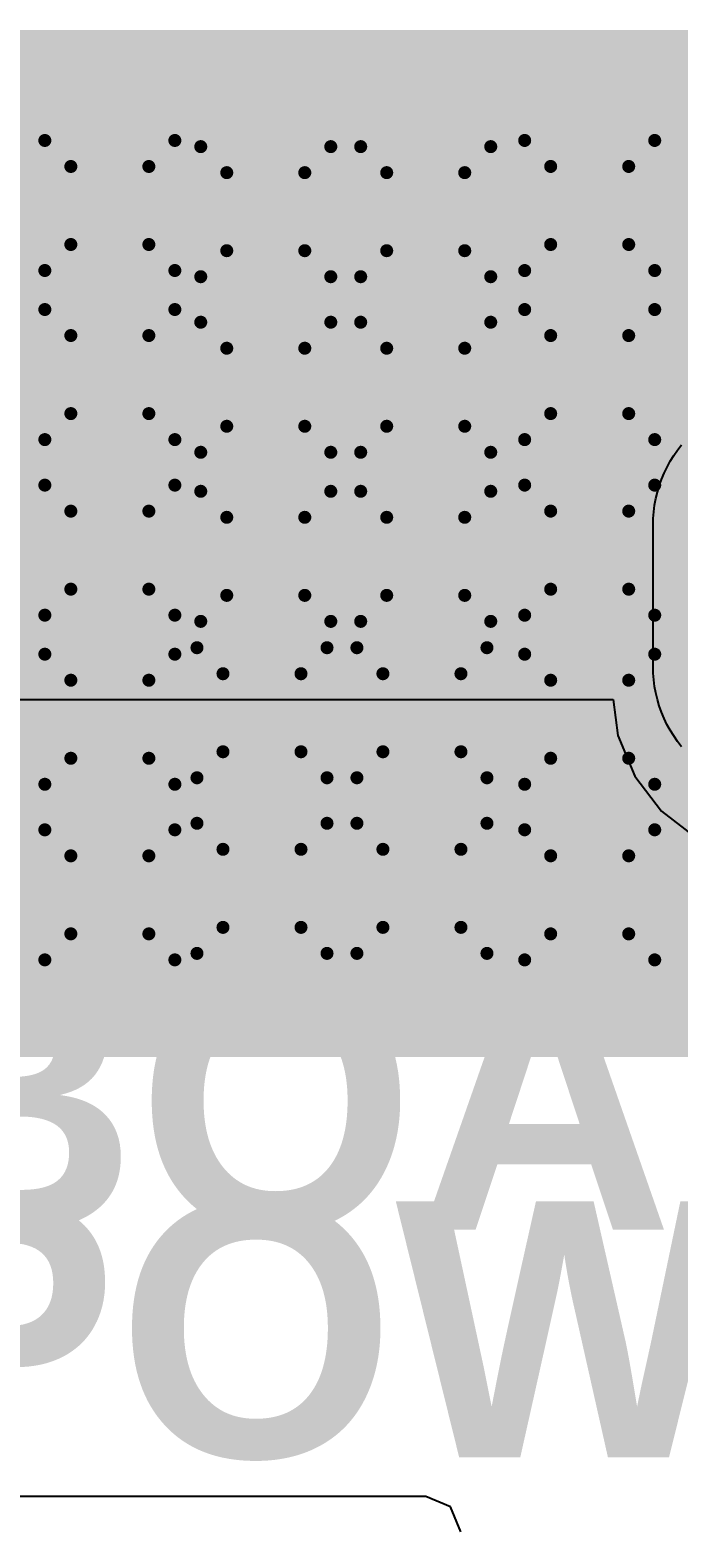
# Model space of a CAD drawing. Header units: inches. Extents: x -0.3 to 9.9, y -0.4 to 5.
# Drawn here: x 1.0621 to 1.1618, y 2.543 to 2.7729 of the extents above; entities that cross this region are included whole.
import ezdxf

# ---------------------------------------------------------------- set-up
doc = ezdxf.new("R2010")
doc.units = ezdxf.units.IN
doc.header["$MEASUREMENT"] = 0
for name, color, linetype in [('Board Outline', 216, 'Continuous'), ('Bottom Layer', 5, 'Continuous'), ('Bottom Solder', 6, 'Continuous'), ('Drill Drawing', 1, 'Continuous'), ('Top Layer', 1, 'Continuous'), ('Top Overlay', 2, 'Continuous'), ('Top Solder', 216, 'Continuous'), ('Via Holes', 16, 'Continuous')]:
    doc.layers.add(name, color=color, linetype=linetype)
doc.styles.add('Arial_Bold', font='', dxfattribs={"height": 0.2})
doc.styles.get('Arial_Bold').set_extended_font_data('Arial', bold=True)

# ---------------------------------------------------------------- blocks, each defined once
blk = doc.blocks.new('10118194_0001LF__127')
at = {"layer": 'Bottom Solder'}
h = blk.add_hatch(color=6, dxfattribs=at)
edge = h.paths.add_edge_path()
edge.add_arc((0.1378, -0.12106), 0.01975, 180, 360)
edge.add_line((0.15754, -0.12106), (0.15754, -0.09154))
edge.add_arc((0.1378, -0.09154), 0.01975, 0, 180)
edge.add_line((0.11805, -0.09154), (0.11805, -0.12106))
at = {"layer": 'Top Solder'}
h = blk.add_hatch(color=216, dxfattribs=at)
edge = h.paths.add_edge_path()
edge.add_arc((0.1378, -0.12106), 0.01975, 180, 360)
edge.add_line((0.15754, -0.12106), (0.15754, -0.09154))
edge.add_arc((0.1378, -0.09154), 0.01975, 0, 180)
edge.add_line((0.11805, -0.09154), (0.11805, -0.12106))
at = {"layer": 'Top Layer'}
for p, q in [((0.1531, -0.08307), (0.15373, -0.08388)), ((0.15373, -0.08388), (0.15431, -0.08473)), ((0.15431, -0.08473), (0.15485, -0.08561)), ((0.15485, -0.08561), (0.15534, -0.08651)), ((0.15534, -0.08651), (0.15578, -0.08744)), ((0.15578, -0.08744), (0.15618, -0.08839)), ((0.15618, -0.08839), (0.15652, -0.08936)), ((0.15652, -0.08936), (0.15681, -0.09034)), ((0.15681, -0.09034), (0.15705, -0.09134)), ((0.15705, -0.09134), (0.15724, -0.09235)), ((0.15724, -0.09235), (0.15737, -0.09337)), ((0.15737, -0.09337), (0.15745, -0.0944)), ((0.15745, -0.0944), (0.15748, -0.09547)), ((0.15748, -0.09547), (0.15748, -0.11713)), ((0.15748, -0.11713), (0.15745, -0.11816)), ((0.15737, -0.11918), (0.15724, -0.12021)), ((0.15745, -0.11816), (0.15737, -0.11918)), ((0.15705, -0.12122), (0.15681, -0.12222)), ((0.15724, -0.12021), (0.15705, -0.12122)), ((0.15652, -0.12321), (0.15617, -0.12418)), ((0.15681, -0.12222), (0.15652, -0.12321)), ((0.15533, -0.12606), (0.15484, -0.12697)), ((0.15578, -0.12513), (0.15533, -0.12606)), ((0.15617, -0.12418), (0.15578, -0.12513)), ((0.15372, -0.1287), (0.15309, -0.12951)), ((0.1543, -0.12785), (0.15372, -0.1287)), ((0.15484, -0.12697), (0.1543, -0.12785))]:
    blk.add_line(p, q, dxfattribs=at)

msp = doc.modelspace()

# ---------------------------------------------------------------- hatches: boundary and pattern name
at = {"layer": 'Bottom Layer'}
msp.add_hatch(color=5, dxfattribs=at).paths.add_polyline_path([(1, 2.62), (1.27382, 2.62), (1.27382, 2.76295), (1, 2.76295)])
h = msp.add_hatch(color=5, dxfattribs=at)
edge = h.paths.add_edge_path()
edge.add_arc((1.07442, 2.74595), 0.01181, 0, 360)
h = msp.add_hatch(color=5, dxfattribs=at)
edge = h.paths.add_edge_path()
edge.add_arc((1.0984, 2.745), 0.01181, 0, 360)
h = msp.add_hatch(color=5, dxfattribs=at)
edge = h.paths.add_edge_path()
edge.add_arc((1.123, 2.745), 0.01181, 0, 360)
h = msp.add_hatch(color=5, dxfattribs=at)
edge = h.paths.add_edge_path()
edge.add_arc((1.14822, 2.74595), 0.01181, 0, 360)
h = msp.add_hatch(color=5, dxfattribs=at)
edge = h.paths.add_edge_path()
edge.add_arc((1.07442, 2.71995), 0.01181, 0, 360)
h = msp.add_hatch(color=5, dxfattribs=at)
edge = h.paths.add_edge_path()
edge.add_arc((1.14822, 2.71995), 0.01181, 0, 360)
h = msp.add_hatch(color=5, dxfattribs=at)
edge = h.paths.add_edge_path()
edge.add_arc((1.0984, 2.718), 0.01181, 0, 360)
h = msp.add_hatch(color=5, dxfattribs=at)
edge = h.paths.add_edge_path()
edge.add_arc((1.123, 2.718), 0.01181, 0, 360)
h = msp.add_hatch(color=5, dxfattribs=at)
edge = h.paths.add_edge_path()
edge.add_arc((1.07442, 2.69295), 0.01181, 0, 360)
h = msp.add_hatch(color=5, dxfattribs=at)
edge = h.paths.add_edge_path()
edge.add_arc((1.0984, 2.692), 0.01181, 0, 360)
h = msp.add_hatch(color=5, dxfattribs=at)
edge = h.paths.add_edge_path()
edge.add_arc((1.123, 2.692), 0.01181, 0, 360)
h = msp.add_hatch(color=5, dxfattribs=at)
edge = h.paths.add_edge_path()
edge.add_arc((1.14822, 2.69295), 0.01181, 0, 360)
h = msp.add_hatch(color=5, dxfattribs=at)
edge = h.paths.add_edge_path()
edge.add_arc((1.07442, 2.66695), 0.01181, 0, 360)
h = msp.add_hatch(color=5, dxfattribs=at)
edge = h.paths.add_edge_path()
edge.add_arc((1.09782, 2.66795), 0.01181, 0, 360)
h = msp.add_hatch(color=5, dxfattribs=at)
edge = h.paths.add_edge_path()
edge.add_arc((1.12242, 2.66795), 0.01181, 0, 360)
h = msp.add_hatch(color=5, dxfattribs=at)
edge = h.paths.add_edge_path()
edge.add_arc((1.14822, 2.66695), 0.01181, 0, 360)
h = msp.add_hatch(color=5, dxfattribs=at)
edge = h.paths.add_edge_path()
edge.add_arc((1.07442, 2.63995), 0.01181, 0, 360)
h = msp.add_hatch(color=5, dxfattribs=at)
edge = h.paths.add_edge_path()
edge.add_arc((1.09782, 2.64095), 0.01181, 0, 360)
h = msp.add_hatch(color=5, dxfattribs=at)
edge = h.paths.add_edge_path()
edge.add_arc((1.12242, 2.64095), 0.01181, 0, 360)
h = msp.add_hatch(color=5, dxfattribs=at)
edge = h.paths.add_edge_path()
edge.add_arc((1.14822, 2.63995), 0.01181, 0, 360)
at = {"layer": 'Bottom Solder'}
h = msp.add_hatch(color=6, dxfattribs=at)
edge = h.paths.add_edge_path()
edge.add_arc((1.07442, 2.74595), 0.00591, 0, 360)
h = msp.add_hatch(color=6, dxfattribs=at)
edge = h.paths.add_edge_path()
edge.add_arc((1.0984, 2.745), 0.00591, 0, 360)
h = msp.add_hatch(color=6, dxfattribs=at)
edge = h.paths.add_edge_path()
edge.add_arc((1.123, 2.745), 0.00591, 0, 360)
h = msp.add_hatch(color=6, dxfattribs=at)
edge = h.paths.add_edge_path()
edge.add_arc((1.14822, 2.74595), 0.00591, 0, 360)
h = msp.add_hatch(color=6, dxfattribs=at)
edge = h.paths.add_edge_path()
edge.add_arc((1.07442, 2.71995), 0.00591, 0, 360)
h = msp.add_hatch(color=6, dxfattribs=at)
edge = h.paths.add_edge_path()
edge.add_arc((1.14822, 2.71995), 0.00591, 0, 360)
h = msp.add_hatch(color=6, dxfattribs=at)
edge = h.paths.add_edge_path()
edge.add_arc((1.0984, 2.718), 0.00591, 0, 360)
h = msp.add_hatch(color=6, dxfattribs=at)
edge = h.paths.add_edge_path()
edge.add_arc((1.123, 2.718), 0.00591, 0, 360)
h = msp.add_hatch(color=6, dxfattribs=at)
edge = h.paths.add_edge_path()
edge.add_arc((1.07442, 2.69295), 0.00591, 0, 360)
h = msp.add_hatch(color=6, dxfattribs=at)
edge = h.paths.add_edge_path()
edge.add_arc((1.0984, 2.692), 0.00591, 0, 360)
h = msp.add_hatch(color=6, dxfattribs=at)
edge = h.paths.add_edge_path()
edge.add_arc((1.123, 2.692), 0.00591, 0, 360)
h = msp.add_hatch(color=6, dxfattribs=at)
edge = h.paths.add_edge_path()
edge.add_arc((1.14822, 2.69295), 0.00591, 0, 360)
h = msp.add_hatch(color=6, dxfattribs=at)
edge = h.paths.add_edge_path()
edge.add_arc((1.07442, 2.66695), 0.00591, 0, 360)
h = msp.add_hatch(color=6, dxfattribs=at)
edge = h.paths.add_edge_path()
edge.add_arc((1.09782, 2.66795), 0.00591, 0, 360)
h = msp.add_hatch(color=6, dxfattribs=at)
edge = h.paths.add_edge_path()
edge.add_arc((1.12242, 2.66795), 0.00591, 0, 360)
h = msp.add_hatch(color=6, dxfattribs=at)
edge = h.paths.add_edge_path()
edge.add_arc((1.14822, 2.66695), 0.00591, 0, 360)
h = msp.add_hatch(color=6, dxfattribs=at)
edge = h.paths.add_edge_path()
edge.add_arc((1.09782, 2.64095), 0.00591, 0, 360)
h = msp.add_hatch(color=6, dxfattribs=at)
edge = h.paths.add_edge_path()
edge.add_arc((1.12242, 2.64095), 0.00591, 0, 360)
h = msp.add_hatch(color=6, dxfattribs=at)
edge = h.paths.add_edge_path()
edge.add_arc((1.07442, 2.63995), 0.00591, 0, 360)
h = msp.add_hatch(color=6, dxfattribs=at)
edge = h.paths.add_edge_path()
edge.add_arc((1.14822, 2.63995), 0.00591, 0, 360)
at = {"layer": 'Top Layer'}
for points in [[(0.15397, 2.69695), (1.85, 2.69695), (1.85, 2.75995), (0.15397, 2.75995)], [(1, 2.652), (1.849, 2.652), (1.849, 2.70995), (1, 2.70995)], [(1, 2.615), (1.192, 2.615), (1.192, 2.674), (1, 2.674)]]:
    msp.add_hatch(color=1, dxfattribs=at).paths.add_polyline_path(points)
h = msp.add_hatch(color=1, dxfattribs=at)
edge = h.paths.add_edge_path()
edge.add_arc((1.07442, 2.74595), 0.01181, 0, 360)
h = msp.add_hatch(color=1, dxfattribs=at)
edge = h.paths.add_edge_path()
edge.add_arc((1.0984, 2.745), 0.01181, 0, 360)
h = msp.add_hatch(color=1, dxfattribs=at)
edge = h.paths.add_edge_path()
edge.add_arc((1.123, 2.745), 0.01181, 0, 360)
h = msp.add_hatch(color=1, dxfattribs=at)
edge = h.paths.add_edge_path()
edge.add_arc((1.14822, 2.74595), 0.01181, 0, 360)
h = msp.add_hatch(color=1, dxfattribs=at)
edge = h.paths.add_edge_path()
edge.add_arc((1.07442, 2.71995), 0.01181, 0, 360)
h = msp.add_hatch(color=1, dxfattribs=at)
edge = h.paths.add_edge_path()
edge.add_arc((1.14822, 2.71995), 0.01181, 0, 360)
h = msp.add_hatch(color=1, dxfattribs=at)
edge = h.paths.add_edge_path()
edge.add_arc((1.0984, 2.718), 0.01181, 0, 360)
h = msp.add_hatch(color=1, dxfattribs=at)
edge = h.paths.add_edge_path()
edge.add_arc((1.123, 2.718), 0.01181, 0, 360)
h = msp.add_hatch(color=1, dxfattribs=at)
edge = h.paths.add_edge_path()
edge.add_arc((1.07442, 2.69295), 0.01181, 0, 360)
h = msp.add_hatch(color=1, dxfattribs=at)
edge = h.paths.add_edge_path()
edge.add_arc((1.0984, 2.692), 0.01181, 0, 360)
h = msp.add_hatch(color=1, dxfattribs=at)
edge = h.paths.add_edge_path()
edge.add_arc((1.123, 2.692), 0.01181, 0, 360)
h = msp.add_hatch(color=1, dxfattribs=at)
edge = h.paths.add_edge_path()
edge.add_arc((1.14822, 2.69295), 0.01181, 0, 360)
h = msp.add_hatch(color=1, dxfattribs=at)
edge = h.paths.add_edge_path()
edge.add_arc((1.07442, 2.66695), 0.01181, 0, 360)
h = msp.add_hatch(color=1, dxfattribs=at)
edge = h.paths.add_edge_path()
edge.add_arc((1.09782, 2.66795), 0.01181, 0, 360)
h = msp.add_hatch(color=1, dxfattribs=at)
edge = h.paths.add_edge_path()
edge.add_arc((1.12242, 2.66795), 0.01181, 0, 360)
h = msp.add_hatch(color=1, dxfattribs=at)
edge = h.paths.add_edge_path()
edge.add_arc((1.14822, 2.66695), 0.01181, 0, 360)
h = msp.add_hatch(color=1, dxfattribs=at)
edge = h.paths.add_edge_path()
edge.add_arc((1.07442, 2.63995), 0.01181, 0, 360)
h = msp.add_hatch(color=1, dxfattribs=at)
edge = h.paths.add_edge_path()
edge.add_arc((1.09782, 2.64095), 0.01181, 0, 360)
h = msp.add_hatch(color=1, dxfattribs=at)
edge = h.paths.add_edge_path()
edge.add_arc((1.12242, 2.64095), 0.01181, 0, 360)
h = msp.add_hatch(color=1, dxfattribs=at)
edge = h.paths.add_edge_path()
edge.add_arc((1.14822, 2.63995), 0.01181, 0, 360)
at = {"layer": 'Top Solder'}
h = msp.add_hatch(color=216, dxfattribs=at)
edge = h.paths.add_edge_path()
edge.add_arc((1.07442, 2.74595), 0.00591, 0, 360)
h = msp.add_hatch(color=216, dxfattribs=at)
edge = h.paths.add_edge_path()
edge.add_arc((1.0984, 2.745), 0.00591, 0, 360)
h = msp.add_hatch(color=216, dxfattribs=at)
edge = h.paths.add_edge_path()
edge.add_arc((1.123, 2.745), 0.00591, 0, 360)
h = msp.add_hatch(color=216, dxfattribs=at)
edge = h.paths.add_edge_path()
edge.add_arc((1.14822, 2.74595), 0.00591, 0, 360)
h = msp.add_hatch(color=216, dxfattribs=at)
edge = h.paths.add_edge_path()
edge.add_arc((1.07442, 2.71995), 0.00591, 0, 360)
h = msp.add_hatch(color=216, dxfattribs=at)
edge = h.paths.add_edge_path()
edge.add_arc((1.14822, 2.71995), 0.00591, 0, 360)
h = msp.add_hatch(color=216, dxfattribs=at)
edge = h.paths.add_edge_path()
edge.add_arc((1.0984, 2.718), 0.00591, 0, 360)
h = msp.add_hatch(color=216, dxfattribs=at)
edge = h.paths.add_edge_path()
edge.add_arc((1.123, 2.718), 0.00591, 0, 360)
h = msp.add_hatch(color=216, dxfattribs=at)
edge = h.paths.add_edge_path()
edge.add_arc((1.07442, 2.69295), 0.00591, 0, 360)
h = msp.add_hatch(color=216, dxfattribs=at)
edge = h.paths.add_edge_path()
edge.add_arc((1.0984, 2.692), 0.00591, 0, 360)
h = msp.add_hatch(color=216, dxfattribs=at)
edge = h.paths.add_edge_path()
edge.add_arc((1.123, 2.692), 0.00591, 0, 360)
h = msp.add_hatch(color=216, dxfattribs=at)
edge = h.paths.add_edge_path()
edge.add_arc((1.14822, 2.69295), 0.00591, 0, 360)
h = msp.add_hatch(color=216, dxfattribs=at)
edge = h.paths.add_edge_path()
edge.add_arc((1.07442, 2.66695), 0.00591, 0, 360)
h = msp.add_hatch(color=216, dxfattribs=at)
edge = h.paths.add_edge_path()
edge.add_arc((1.09782, 2.66795), 0.00591, 0, 360)
h = msp.add_hatch(color=216, dxfattribs=at)
edge = h.paths.add_edge_path()
edge.add_arc((1.12242, 2.66795), 0.00591, 0, 360)
h = msp.add_hatch(color=216, dxfattribs=at)
edge = h.paths.add_edge_path()
edge.add_arc((1.14822, 2.66695), 0.00591, 0, 360)
h = msp.add_hatch(color=216, dxfattribs=at)
edge = h.paths.add_edge_path()
edge.add_arc((1.09782, 2.64095), 0.00591, 0, 360)
h = msp.add_hatch(color=216, dxfattribs=at)
edge = h.paths.add_edge_path()
edge.add_arc((1.12242, 2.64095), 0.00591, 0, 360)
h = msp.add_hatch(color=216, dxfattribs=at)
edge = h.paths.add_edge_path()
edge.add_arc((1.07442, 2.63995), 0.00591, 0, 360)
h = msp.add_hatch(color=216, dxfattribs=at)
edge = h.paths.add_edge_path()
edge.add_arc((1.14822, 2.63995), 0.00591, 0, 360)
at = {"layer": 'Via Holes'}
h = msp.add_hatch(color=7, dxfattribs=at)
edge = h.paths.add_edge_path()
edge.add_arc((1.07442, 2.74595), 0.00591, 0, 360)
h = msp.add_hatch(color=7, dxfattribs=at)
edge = h.paths.add_edge_path()
edge.add_arc((1.0984, 2.745), 0.00591, 0, 360)
h = msp.add_hatch(color=7, dxfattribs=at)
edge = h.paths.add_edge_path()
edge.add_arc((1.123, 2.745), 0.00591, 0, 360)
h = msp.add_hatch(color=7, dxfattribs=at)
edge = h.paths.add_edge_path()
edge.add_arc((1.14822, 2.74595), 0.00591, 0, 360)
h = msp.add_hatch(color=7, dxfattribs=at)
edge = h.paths.add_edge_path()
edge.add_arc((1.07442, 2.71995), 0.00591, 0, 360)
h = msp.add_hatch(color=7, dxfattribs=at)
edge = h.paths.add_edge_path()
edge.add_arc((1.14822, 2.71995), 0.00591, 0, 360)
h = msp.add_hatch(color=7, dxfattribs=at)
edge = h.paths.add_edge_path()
edge.add_arc((1.0984, 2.718), 0.00591, 0, 360)
h = msp.add_hatch(color=7, dxfattribs=at)
edge = h.paths.add_edge_path()
edge.add_arc((1.123, 2.718), 0.00591, 0, 360)
h = msp.add_hatch(color=7, dxfattribs=at)
edge = h.paths.add_edge_path()
edge.add_arc((1.07442, 2.69295), 0.00591, 0, 360)
h = msp.add_hatch(color=7, dxfattribs=at)
edge = h.paths.add_edge_path()
edge.add_arc((1.0984, 2.692), 0.00591, 0, 360)
h = msp.add_hatch(color=7, dxfattribs=at)
edge = h.paths.add_edge_path()
edge.add_arc((1.123, 2.692), 0.00591, 0, 360)
h = msp.add_hatch(color=7, dxfattribs=at)
edge = h.paths.add_edge_path()
edge.add_arc((1.14822, 2.69295), 0.00591, 0, 360)
h = msp.add_hatch(color=7, dxfattribs=at)
edge = h.paths.add_edge_path()
edge.add_arc((1.07442, 2.66695), 0.00591, 0, 360)
h = msp.add_hatch(color=7, dxfattribs=at)
edge = h.paths.add_edge_path()
edge.add_arc((1.09782, 2.66795), 0.00591, 0, 360)
h = msp.add_hatch(color=7, dxfattribs=at)
edge = h.paths.add_edge_path()
edge.add_arc((1.12242, 2.66795), 0.00591, 0, 360)
h = msp.add_hatch(color=7, dxfattribs=at)
edge = h.paths.add_edge_path()
edge.add_arc((1.14822, 2.66695), 0.00591, 0, 360)
h = msp.add_hatch(color=7, dxfattribs=at)
edge = h.paths.add_edge_path()
edge.add_arc((1.09782, 2.64095), 0.00591, 0, 360)
h = msp.add_hatch(color=7, dxfattribs=at)
edge = h.paths.add_edge_path()
edge.add_arc((1.12242, 2.64095), 0.00591, 0, 360)
h = msp.add_hatch(color=7, dxfattribs=at)
edge = h.paths.add_edge_path()
edge.add_arc((1.07442, 2.63995), 0.00591, 0, 360)
h = msp.add_hatch(color=7, dxfattribs=at)
edge = h.paths.add_edge_path()
edge.add_arc((1.14822, 2.63995), 0.00591, 0, 360)

# ---------------------------------------------------------------- linework, layer by layer
at = {"layer": 'Board Outline', "const_width": 0.01}
msp.add_lwpolyline([(-0.11718, 2.76795), (4.62523, 2.76795)], dxfattribs=at)
at = {"layer": 'Bottom Layer'}
for p, q in [((0.98648, 2.67), (1.15184, 2.67)), ((1.15184, 2.67), (1.15257, 2.66446)), ((1.15257, 2.66446), (1.15517, 2.6582)), ((1.15517, 2.6582), (1.15929, 2.65282)), ((1.15929, 2.65282), (1.16467, 2.64869))]:
    msp.add_line(p, q, dxfattribs=at)
at = {"layer": 'Drill Drawing', "const_width": 0.002}
for points in [[(1.06442, 2.75595), (1.08442, 2.75595)], [(1.06442, 2.73595), (1.06442, 2.75595)], [(1.08442, 2.73595), (1.08442, 2.75595)], [(1.13822, 2.75595), (1.15822, 2.75595)], [(1.13822, 2.73595), (1.13822, 2.75595)], [(1.15822, 2.73595), (1.15822, 2.75595)], [(1.0884, 2.755), (1.1084, 2.755)], [(1.0884, 2.735), (1.0884, 2.755)], [(1.1084, 2.735), (1.1084, 2.755)], [(1.113, 2.755), (1.133, 2.755)], [(1.113, 2.735), (1.113, 2.755)], [(1.133, 2.735), (1.133, 2.755)], [(1.06842, 2.75195), (1.08042, 2.75195)], [(1.06842, 2.73995), (1.06842, 2.75195)], [(1.08042, 2.73995), (1.08042, 2.75195)], [(1.14222, 2.75195), (1.15422, 2.75195)], [(1.14222, 2.73995), (1.14222, 2.75195)], [(1.15422, 2.73995), (1.15422, 2.75195)], [(1.0924, 2.751), (1.1044, 2.751)], [(1.0924, 2.739), (1.0924, 2.751)], [(1.1044, 2.739), (1.1044, 2.751)], [(1.117, 2.751), (1.129, 2.751)], [(1.117, 2.739), (1.117, 2.751)], [(1.129, 2.739), (1.129, 2.751)], [(1.06842, 2.73995), (1.08042, 2.73995)], [(1.14222, 2.73995), (1.15422, 2.73995)], [(1.0924, 2.739), (1.1044, 2.739)], [(1.117, 2.739), (1.129, 2.739)], [(1.06442, 2.73595), (1.08442, 2.73595)], [(1.0884, 2.735), (1.1084, 2.735)], [(1.113, 2.735), (1.133, 2.735)], [(1.13822, 2.73595), (1.15822, 2.73595)], [(1.06442, 2.72995), (1.08442, 2.72995)], [(1.06442, 2.70995), (1.06442, 2.72995)], [(1.08442, 2.70995), (1.08442, 2.72995)], [(1.13822, 2.72995), (1.15822, 2.72995)], [(1.13822, 2.70995), (1.13822, 2.72995)], [(1.15822, 2.70995), (1.15822, 2.72995)], [(1.06842, 2.72595), (1.08042, 2.72595)], [(1.06842, 2.71395), (1.06842, 2.72595)], [(1.08042, 2.71395), (1.08042, 2.72595)], [(1.0884, 2.728), (1.1084, 2.728)], [(1.0884, 2.708), (1.0884, 2.728)], [(1.1084, 2.708), (1.1084, 2.728)], [(1.113, 2.728), (1.133, 2.728)], [(1.113, 2.708), (1.113, 2.728)], [(1.133, 2.708), (1.133, 2.728)], [(1.14222, 2.72595), (1.15422, 2.72595)], [(1.14222, 2.71395), (1.14222, 2.72595)], [(1.15422, 2.71395), (1.15422, 2.72595)], [(1.0924, 2.724), (1.1044, 2.724)], [(1.0924, 2.712), (1.0924, 2.724)], [(1.1044, 2.712), (1.1044, 2.724)], [(1.117, 2.724), (1.129, 2.724)], [(1.117, 2.712), (1.117, 2.724)], [(1.129, 2.712), (1.129, 2.724)], [(1.06842, 2.71395), (1.08042, 2.71395)], [(1.0924, 2.712), (1.1044, 2.712)], [(1.117, 2.712), (1.129, 2.712)], [(1.14222, 2.71395), (1.15422, 2.71395)], [(1.06442, 2.70995), (1.08442, 2.70995)], [(1.13822, 2.70995), (1.15822, 2.70995)], [(1.0884, 2.708), (1.1084, 2.708)], [(1.113, 2.708), (1.133, 2.708)], [(1.06442, 2.70295), (1.08442, 2.70295)], [(1.06442, 2.68295), (1.06442, 2.70295)], [(1.08442, 2.68295), (1.08442, 2.70295)], [(1.13822, 2.70295), (1.15822, 2.70295)], [(1.13822, 2.68295), (1.13822, 2.70295)], [(1.15822, 2.68295), (1.15822, 2.70295)], [(1.0884, 2.702), (1.1084, 2.702)], [(1.0884, 2.682), (1.0884, 2.702)], [(1.1084, 2.682), (1.1084, 2.702)], [(1.113, 2.702), (1.133, 2.702)], [(1.113, 2.682), (1.113, 2.702)], [(1.133, 2.682), (1.133, 2.702)], [(1.06842, 2.69895), (1.08042, 2.69895)], [(1.06842, 2.68695), (1.06842, 2.69895)], [(1.08042, 2.68695), (1.08042, 2.69895)], [(1.14222, 2.69895), (1.15422, 2.69895)], [(1.14222, 2.68695), (1.14222, 2.69895)], [(1.15422, 2.68695), (1.15422, 2.69895)], [(1.0924, 2.698), (1.1044, 2.698)], [(1.0924, 2.686), (1.0924, 2.698)], [(1.1044, 2.686), (1.1044, 2.698)], [(1.117, 2.698), (1.129, 2.698)], [(1.117, 2.686), (1.117, 2.698)], [(1.129, 2.686), (1.129, 2.698)], [(1.06842, 2.68695), (1.08042, 2.68695)], [(1.14222, 2.68695), (1.15422, 2.68695)], [(1.0924, 2.686), (1.1044, 2.686)], [(1.117, 2.686), (1.129, 2.686)], [(1.06442, 2.68295), (1.08442, 2.68295)], [(1.13822, 2.68295), (1.15822, 2.68295)], [(1.0884, 2.682), (1.1084, 2.682)], [(1.113, 2.682), (1.133, 2.682)], [(1.08782, 2.67795), (1.10782, 2.67795)], [(1.08782, 2.65795), (1.08782, 2.67795)], [(1.10782, 2.65795), (1.10782, 2.67795)], [(1.11242, 2.67795), (1.13242, 2.67795)], [(1.11242, 2.65795), (1.11242, 2.67795)], [(1.13242, 2.65795), (1.13242, 2.67795)], [(1.06442, 2.67695), (1.08442, 2.67695)], [(1.06442, 2.65695), (1.06442, 2.67695)], [(1.08442, 2.65695), (1.08442, 2.67695)], [(1.13822, 2.67695), (1.15822, 2.67695)], [(1.13822, 2.65695), (1.13822, 2.67695)], [(1.15822, 2.65695), (1.15822, 2.67695)], [(1.06842, 2.67295), (1.08042, 2.67295)], [(1.06842, 2.66095), (1.06842, 2.67295)], [(1.08042, 2.66095), (1.08042, 2.67295)], [(1.09182, 2.67395), (1.10382, 2.67395)], [(1.09182, 2.66195), (1.09182, 2.67395)], [(1.10382, 2.66195), (1.10382, 2.67395)], [(1.11642, 2.67395), (1.12842, 2.67395)], [(1.11642, 2.66195), (1.11642, 2.67395)], [(1.12842, 2.66195), (1.12842, 2.67395)], [(1.14222, 2.67295), (1.15422, 2.67295)], [(1.14222, 2.66095), (1.14222, 2.67295)], [(1.15422, 2.66095), (1.15422, 2.67295)], [(1.09182, 2.66195), (1.10382, 2.66195)], [(1.11642, 2.66195), (1.12842, 2.66195)], [(1.06842, 2.66095), (1.08042, 2.66095)], [(1.14222, 2.66095), (1.15422, 2.66095)], [(1.06442, 2.65695), (1.08442, 2.65695)], [(1.08782, 2.65795), (1.10782, 2.65795)], [(1.11242, 2.65795), (1.13242, 2.65795)], [(1.13822, 2.65695), (1.15822, 2.65695)], [(1.06442, 2.64995), (1.08442, 2.64995)], [(1.06442, 2.62995), (1.06442, 2.64995)], [(1.08442, 2.62995), (1.08442, 2.64995)], [(1.08782, 2.65095), (1.10782, 2.65095)], [(1.08782, 2.63095), (1.08782, 2.65095)], [(1.10782, 2.63095), (1.10782, 2.65095)], [(1.11242, 2.65095), (1.13242, 2.65095)], [(1.11242, 2.63095), (1.11242, 2.65095)], [(1.13242, 2.63095), (1.13242, 2.65095)], [(1.13822, 2.64995), (1.15822, 2.64995)], [(1.13822, 2.62995), (1.13822, 2.64995)], [(1.15822, 2.62995), (1.15822, 2.64995)], [(1.06842, 2.64595), (1.08042, 2.64595)], [(1.06842, 2.63395), (1.06842, 2.64595)], [(1.08042, 2.63395), (1.08042, 2.64595)], [(1.09182, 2.64695), (1.10382, 2.64695)], [(1.09182, 2.63495), (1.09182, 2.64695)], [(1.10382, 2.63495), (1.10382, 2.64695)], [(1.11642, 2.64695), (1.12842, 2.64695)], [(1.11642, 2.63495), (1.11642, 2.64695)], [(1.12842, 2.63495), (1.12842, 2.64695)], [(1.14222, 2.64595), (1.15422, 2.64595)], [(1.14222, 2.63395), (1.14222, 2.64595)], [(1.15422, 2.63395), (1.15422, 2.64595)], [(1.06842, 2.63395), (1.08042, 2.63395)], [(1.09182, 2.63495), (1.10382, 2.63495)], [(1.11642, 2.63495), (1.12842, 2.63495)], [(1.14222, 2.63395), (1.15422, 2.63395)], [(1.06442, 2.62995), (1.08442, 2.62995)], [(1.08782, 2.63095), (1.10782, 2.63095)], [(1.11242, 2.63095), (1.13242, 2.63095)], [(1.13822, 2.62995), (1.15822, 2.62995)]]:
    msp.add_lwpolyline(points, dxfattribs=at)
at = {"layer": 'Drill Drawing', "const_width": 0.001}
for points in [[(1.06392, 2.75595, 1), (1.06492, 2.75595, 1)], [(1.06392, 2.75595, 1), (1.06492, 2.75595, 1)], [(1.08392, 2.75595, 1), (1.08492, 2.75595, 1)], [(1.08392, 2.75595, 1), (1.08492, 2.75595, 1)], [(1.13772, 2.75595, 1), (1.13872, 2.75595, 1)], [(1.13772, 2.75595, 1), (1.13872, 2.75595, 1)], [(1.15772, 2.75595, 1), (1.15872, 2.75595, 1)], [(1.15772, 2.75595, 1), (1.15872, 2.75595, 1)], [(1.0879, 2.755, 1), (1.0889, 2.755, 1)], [(1.0879, 2.755, 1), (1.0889, 2.755, 1)], [(1.1079, 2.755, 1), (1.1089, 2.755, 1)], [(1.1079, 2.755, 1), (1.1089, 2.755, 1)], [(1.1125, 2.755, 1), (1.1135, 2.755, 1)], [(1.1125, 2.755, 1), (1.1135, 2.755, 1)], [(1.1325, 2.755, 1), (1.1335, 2.755, 1)], [(1.1325, 2.755, 1), (1.1335, 2.755, 1)], [(1.06792, 2.75195, 1), (1.06892, 2.75195, 1)], [(1.06792, 2.75195, 1), (1.06892, 2.75195, 1)], [(1.07992, 2.75195, 1), (1.08092, 2.75195, 1)], [(1.07992, 2.75195, 1), (1.08092, 2.75195, 1)], [(1.14172, 2.75195, 1), (1.14272, 2.75195, 1)], [(1.14172, 2.75195, 1), (1.14272, 2.75195, 1)], [(1.15372, 2.75195, 1), (1.15472, 2.75195, 1)], [(1.15372, 2.75195, 1), (1.15472, 2.75195, 1)], [(1.0919, 2.751, 1), (1.0929, 2.751, 1)], [(1.0919, 2.751, 1), (1.0929, 2.751, 1)], [(1.1039, 2.751, 1), (1.1049, 2.751, 1)], [(1.1039, 2.751, 1), (1.1049, 2.751, 1)], [(1.1165, 2.751, 1), (1.1175, 2.751, 1)], [(1.1165, 2.751, 1), (1.1175, 2.751, 1)], [(1.1285, 2.751, 1), (1.1295, 2.751, 1)], [(1.1285, 2.751, 1), (1.1295, 2.751, 1)], [(1.06792, 2.73995, 1), (1.06892, 2.73995, 1)], [(1.06792, 2.73995, 1), (1.06892, 2.73995, 1)], [(1.07992, 2.73995, 1), (1.08092, 2.73995, 1)], [(1.07992, 2.73995, 1), (1.08092, 2.73995, 1)], [(1.14172, 2.73995, 1), (1.14272, 2.73995, 1)], [(1.14172, 2.73995, 1), (1.14272, 2.73995, 1)], [(1.15372, 2.73995, 1), (1.15472, 2.73995, 1)], [(1.15372, 2.73995, 1), (1.15472, 2.73995, 1)], [(1.0919, 2.739, 1), (1.0929, 2.739, 1)], [(1.0919, 2.739, 1), (1.0929, 2.739, 1)], [(1.1039, 2.739, 1), (1.1049, 2.739, 1)], [(1.1039, 2.739, 1), (1.1049, 2.739, 1)], [(1.1165, 2.739, 1), (1.1175, 2.739, 1)], [(1.1165, 2.739, 1), (1.1175, 2.739, 1)], [(1.1285, 2.739, 1), (1.1295, 2.739, 1)], [(1.1285, 2.739, 1), (1.1295, 2.739, 1)], [(1.06392, 2.73595, 1), (1.06492, 2.73595, 1)], [(1.06392, 2.73595, 1), (1.06492, 2.73595, 1)], [(1.08392, 2.73595, 1), (1.08492, 2.73595, 1)], [(1.08392, 2.73595, 1), (1.08492, 2.73595, 1)], [(1.0879, 2.735, 1), (1.0889, 2.735, 1)], [(1.0879, 2.735, 1), (1.0889, 2.735, 1)], [(1.1079, 2.735, 1), (1.1089, 2.735, 1)], [(1.1079, 2.735, 1), (1.1089, 2.735, 1)], [(1.1125, 2.735, 1), (1.1135, 2.735, 1)], [(1.1125, 2.735, 1), (1.1135, 2.735, 1)], [(1.1325, 2.735, 1), (1.1335, 2.735, 1)], [(1.1325, 2.735, 1), (1.1335, 2.735, 1)], [(1.13772, 2.73595, 1), (1.13872, 2.73595, 1)], [(1.13772, 2.73595, 1), (1.13872, 2.73595, 1)], [(1.15772, 2.73595, 1), (1.15872, 2.73595, 1)], [(1.15772, 2.73595, 1), (1.15872, 2.73595, 1)], [(1.06392, 2.72995, 1), (1.06492, 2.72995, 1)], [(1.06392, 2.72995, 1), (1.06492, 2.72995, 1)], [(1.08392, 2.72995, 1), (1.08492, 2.72995, 1)], [(1.08392, 2.72995, 1), (1.08492, 2.72995, 1)], [(1.13772, 2.72995, 1), (1.13872, 2.72995, 1)], [(1.13772, 2.72995, 1), (1.13872, 2.72995, 1)], [(1.15772, 2.72995, 1), (1.15872, 2.72995, 1)], [(1.15772, 2.72995, 1), (1.15872, 2.72995, 1)], [(1.06792, 2.72595, 1), (1.06892, 2.72595, 1)], [(1.06792, 2.72595, 1), (1.06892, 2.72595, 1)], [(1.07992, 2.72595, 1), (1.08092, 2.72595, 1)], [(1.07992, 2.72595, 1), (1.08092, 2.72595, 1)], [(1.0879, 2.728, 1), (1.0889, 2.728, 1)], [(1.0879, 2.728, 1), (1.0889, 2.728, 1)], [(1.1079, 2.728, 1), (1.1089, 2.728, 1)], [(1.1079, 2.728, 1), (1.1089, 2.728, 1)], [(1.1125, 2.728, 1), (1.1135, 2.728, 1)], [(1.1125, 2.728, 1), (1.1135, 2.728, 1)], [(1.1325, 2.728, 1), (1.1335, 2.728, 1)], [(1.1325, 2.728, 1), (1.1335, 2.728, 1)], [(1.14172, 2.72595, 1), (1.14272, 2.72595, 1)], [(1.14172, 2.72595, 1), (1.14272, 2.72595, 1)], [(1.15372, 2.72595, 1), (1.15472, 2.72595, 1)], [(1.15372, 2.72595, 1), (1.15472, 2.72595, 1)], [(1.0919, 2.724, 1), (1.0929, 2.724, 1)], [(1.0919, 2.724, 1), (1.0929, 2.724, 1)], [(1.1039, 2.724, 1), (1.1049, 2.724, 1)], [(1.1039, 2.724, 1), (1.1049, 2.724, 1)], [(1.1165, 2.724, 1), (1.1175, 2.724, 1)], [(1.1165, 2.724, 1), (1.1175, 2.724, 1)], [(1.1285, 2.724, 1), (1.1295, 2.724, 1)], [(1.1285, 2.724, 1), (1.1295, 2.724, 1)], [(1.06792, 2.71395, 1), (1.06892, 2.71395, 1)], [(1.06792, 2.71395, 1), (1.06892, 2.71395, 1)], [(1.07992, 2.71395, 1), (1.08092, 2.71395, 1)], [(1.07992, 2.71395, 1), (1.08092, 2.71395, 1)], [(1.0919, 2.712, 1), (1.0929, 2.712, 1)], [(1.0919, 2.712, 1), (1.0929, 2.712, 1)], [(1.1039, 2.712, 1), (1.1049, 2.712, 1)], [(1.1039, 2.712, 1), (1.1049, 2.712, 1)], [(1.1165, 2.712, 1), (1.1175, 2.712, 1)], [(1.1165, 2.712, 1), (1.1175, 2.712, 1)], [(1.1285, 2.712, 1), (1.1295, 2.712, 1)], [(1.1285, 2.712, 1), (1.1295, 2.712, 1)], [(1.14172, 2.71395, 1), (1.14272, 2.71395, 1)], [(1.14172, 2.71395, 1), (1.14272, 2.71395, 1)], [(1.15372, 2.71395, 1), (1.15472, 2.71395, 1)], [(1.15372, 2.71395, 1), (1.15472, 2.71395, 1)], [(1.06392, 2.70995, 1), (1.06492, 2.70995, 1)], [(1.06392, 2.70995, 1), (1.06492, 2.70995, 1)], [(1.08392, 2.70995, 1), (1.08492, 2.70995, 1)], [(1.08392, 2.70995, 1), (1.08492, 2.70995, 1)], [(1.13772, 2.70995, 1), (1.13872, 2.70995, 1)], [(1.13772, 2.70995, 1), (1.13872, 2.70995, 1)], [(1.15772, 2.70995, 1), (1.15872, 2.70995, 1)], [(1.15772, 2.70995, 1), (1.15872, 2.70995, 1)], [(1.0879, 2.708, 1), (1.0889, 2.708, 1)], [(1.0879, 2.708, 1), (1.0889, 2.708, 1)], [(1.1079, 2.708, 1), (1.1089, 2.708, 1)], [(1.1079, 2.708, 1), (1.1089, 2.708, 1)], [(1.1125, 2.708, 1), (1.1135, 2.708, 1)], [(1.1125, 2.708, 1), (1.1135, 2.708, 1)], [(1.1325, 2.708, 1), (1.1335, 2.708, 1)], [(1.1325, 2.708, 1), (1.1335, 2.708, 1)], [(1.06392, 2.70295, 1), (1.06492, 2.70295, 1)], [(1.06392, 2.70295, 1), (1.06492, 2.70295, 1)], [(1.08392, 2.70295, 1), (1.08492, 2.70295, 1)], [(1.08392, 2.70295, 1), (1.08492, 2.70295, 1)], [(1.13772, 2.70295, 1), (1.13872, 2.70295, 1)], [(1.13772, 2.70295, 1), (1.13872, 2.70295, 1)], [(1.15772, 2.70295, 1), (1.15872, 2.70295, 1)], [(1.15772, 2.70295, 1), (1.15872, 2.70295, 1)], [(1.0879, 2.702, 1), (1.0889, 2.702, 1)], [(1.0879, 2.702, 1), (1.0889, 2.702, 1)], [(1.1079, 2.702, 1), (1.1089, 2.702, 1)], [(1.1079, 2.702, 1), (1.1089, 2.702, 1)], [(1.1125, 2.702, 1), (1.1135, 2.702, 1)], [(1.1125, 2.702, 1), (1.1135, 2.702, 1)], [(1.1325, 2.702, 1), (1.1335, 2.702, 1)], [(1.1325, 2.702, 1), (1.1335, 2.702, 1)], [(1.06792, 2.69895, 1), (1.06892, 2.69895, 1)], [(1.06792, 2.69895, 1), (1.06892, 2.69895, 1)], [(1.07992, 2.69895, 1), (1.08092, 2.69895, 1)], [(1.07992, 2.69895, 1), (1.08092, 2.69895, 1)], [(1.14172, 2.69895, 1), (1.14272, 2.69895, 1)], [(1.14172, 2.69895, 1), (1.14272, 2.69895, 1)], [(1.15372, 2.69895, 1), (1.15472, 2.69895, 1)], [(1.15372, 2.69895, 1), (1.15472, 2.69895, 1)], [(1.0919, 2.698, 1), (1.0929, 2.698, 1)], [(1.0919, 2.698, 1), (1.0929, 2.698, 1)], [(1.1039, 2.698, 1), (1.1049, 2.698, 1)], [(1.1039, 2.698, 1), (1.1049, 2.698, 1)], [(1.1165, 2.698, 1), (1.1175, 2.698, 1)], [(1.1165, 2.698, 1), (1.1175, 2.698, 1)], [(1.1285, 2.698, 1), (1.1295, 2.698, 1)], [(1.1285, 2.698, 1), (1.1295, 2.698, 1)], [(1.06792, 2.68695, 1), (1.06892, 2.68695, 1)], [(1.06792, 2.68695, 1), (1.06892, 2.68695, 1)], [(1.07992, 2.68695, 1), (1.08092, 2.68695, 1)], [(1.07992, 2.68695, 1), (1.08092, 2.68695, 1)], [(1.14172, 2.68695, 1), (1.14272, 2.68695, 1)], [(1.14172, 2.68695, 1), (1.14272, 2.68695, 1)], [(1.15372, 2.68695, 1), (1.15472, 2.68695, 1)], [(1.15372, 2.68695, 1), (1.15472, 2.68695, 1)], [(1.0919, 2.686, 1), (1.0929, 2.686, 1)], [(1.0919, 2.686, 1), (1.0929, 2.686, 1)], [(1.1039, 2.686, 1), (1.1049, 2.686, 1)], [(1.1039, 2.686, 1), (1.1049, 2.686, 1)], [(1.1165, 2.686, 1), (1.1175, 2.686, 1)], [(1.1165, 2.686, 1), (1.1175, 2.686, 1)], [(1.1285, 2.686, 1), (1.1295, 2.686, 1)], [(1.1285, 2.686, 1), (1.1295, 2.686, 1)], [(1.06392, 2.68295, 1), (1.06492, 2.68295, 1)], [(1.06392, 2.68295, 1), (1.06492, 2.68295, 1)], [(1.08392, 2.68295, 1), (1.08492, 2.68295, 1)], [(1.08392, 2.68295, 1), (1.08492, 2.68295, 1)], [(1.13772, 2.68295, 1), (1.13872, 2.68295, 1)], [(1.13772, 2.68295, 1), (1.13872, 2.68295, 1)], [(1.15772, 2.68295, 1), (1.15872, 2.68295, 1)], [(1.15772, 2.68295, 1), (1.15872, 2.68295, 1)], [(1.0879, 2.682, 1), (1.0889, 2.682, 1)], [(1.0879, 2.682, 1), (1.0889, 2.682, 1)], [(1.1079, 2.682, 1), (1.1089, 2.682, 1)], [(1.1079, 2.682, 1), (1.1089, 2.682, 1)], [(1.1125, 2.682, 1), (1.1135, 2.682, 1)], [(1.1125, 2.682, 1), (1.1135, 2.682, 1)], [(1.1325, 2.682, 1), (1.1335, 2.682, 1)], [(1.1325, 2.682, 1), (1.1335, 2.682, 1)], [(1.08732, 2.67795, 1), (1.08832, 2.67795, 1)], [(1.08732, 2.67795, 1), (1.08832, 2.67795, 1)], [(1.10732, 2.67795, 1), (1.10832, 2.67795, 1)], [(1.10732, 2.67795, 1), (1.10832, 2.67795, 1)], [(1.11192, 2.67795, 1), (1.11292, 2.67795, 1)], [(1.11192, 2.67795, 1), (1.11292, 2.67795, 1)], [(1.13192, 2.67795, 1), (1.13292, 2.67795, 1)], [(1.13192, 2.67795, 1), (1.13292, 2.67795, 1)], [(1.06392, 2.67695, 1), (1.06492, 2.67695, 1)], [(1.06392, 2.67695, 1), (1.06492, 2.67695, 1)], [(1.08392, 2.67695, 1), (1.08492, 2.67695, 1)], [(1.08392, 2.67695, 1), (1.08492, 2.67695, 1)], [(1.13772, 2.67695, 1), (1.13872, 2.67695, 1)], [(1.13772, 2.67695, 1), (1.13872, 2.67695, 1)], [(1.15772, 2.67695, 1), (1.15872, 2.67695, 1)], [(1.15772, 2.67695, 1), (1.15872, 2.67695, 1)], [(1.06792, 2.67295, 1), (1.06892, 2.67295, 1)], [(1.06792, 2.67295, 1), (1.06892, 2.67295, 1)], [(1.07992, 2.67295, 1), (1.08092, 2.67295, 1)], [(1.07992, 2.67295, 1), (1.08092, 2.67295, 1)], [(1.09132, 2.67395, 1), (1.09232, 2.67395, 1)], [(1.09132, 2.67395, 1), (1.09232, 2.67395, 1)], [(1.10332, 2.67395, 1), (1.10432, 2.67395, 1)], [(1.10332, 2.67395, 1), (1.10432, 2.67395, 1)], [(1.11592, 2.67395, 1), (1.11692, 2.67395, 1)], [(1.11592, 2.67395, 1), (1.11692, 2.67395, 1)], [(1.12792, 2.67395, 1), (1.12892, 2.67395, 1)], [(1.12792, 2.67395, 1), (1.12892, 2.67395, 1)], [(1.14172, 2.67295, 1), (1.14272, 2.67295, 1)], [(1.14172, 2.67295, 1), (1.14272, 2.67295, 1)], [(1.15372, 2.67295, 1), (1.15472, 2.67295, 1)], [(1.15372, 2.67295, 1), (1.15472, 2.67295, 1)], [(1.09132, 2.66195, 1), (1.09232, 2.66195, 1)], [(1.09132, 2.66195, 1), (1.09232, 2.66195, 1)], [(1.10332, 2.66195, 1), (1.10432, 2.66195, 1)], [(1.10332, 2.66195, 1), (1.10432, 2.66195, 1)], [(1.11592, 2.66195, 1), (1.11692, 2.66195, 1)], [(1.11592, 2.66195, 1), (1.11692, 2.66195, 1)], [(1.12792, 2.66195, 1), (1.12892, 2.66195, 1)], [(1.12792, 2.66195, 1), (1.12892, 2.66195, 1)], [(1.06792, 2.66095, 1), (1.06892, 2.66095, 1)], [(1.06792, 2.66095, 1), (1.06892, 2.66095, 1)], [(1.07992, 2.66095, 1), (1.08092, 2.66095, 1)], [(1.07992, 2.66095, 1), (1.08092, 2.66095, 1)], [(1.14172, 2.66095, 1), (1.14272, 2.66095, 1)], [(1.14172, 2.66095, 1), (1.14272, 2.66095, 1)], [(1.15372, 2.66095, 1), (1.15472, 2.66095, 1)], [(1.15372, 2.66095, 1), (1.15472, 2.66095, 1)], [(1.06392, 2.65695, 1), (1.06492, 2.65695, 1)], [(1.06392, 2.65695, 1), (1.06492, 2.65695, 1)], [(1.08392, 2.65695, 1), (1.08492, 2.65695, 1)], [(1.08392, 2.65695, 1), (1.08492, 2.65695, 1)], [(1.08732, 2.65795, 1), (1.08832, 2.65795, 1)], [(1.08732, 2.65795, 1), (1.08832, 2.65795, 1)], [(1.10732, 2.65795, 1), (1.10832, 2.65795, 1)], [(1.10732, 2.65795, 1), (1.10832, 2.65795, 1)], [(1.11192, 2.65795, 1), (1.11292, 2.65795, 1)], [(1.11192, 2.65795, 1), (1.11292, 2.65795, 1)], [(1.13192, 2.65795, 1), (1.13292, 2.65795, 1)], [(1.13192, 2.65795, 1), (1.13292, 2.65795, 1)], [(1.13772, 2.65695, 1), (1.13872, 2.65695, 1)], [(1.13772, 2.65695, 1), (1.13872, 2.65695, 1)], [(1.15772, 2.65695, 1), (1.15872, 2.65695, 1)], [(1.15772, 2.65695, 1), (1.15872, 2.65695, 1)], [(1.06392, 2.64995, 1), (1.06492, 2.64995, 1)], [(1.06392, 2.64995, 1), (1.06492, 2.64995, 1)], [(1.08392, 2.64995, 1), (1.08492, 2.64995, 1)], [(1.08392, 2.64995, 1), (1.08492, 2.64995, 1)], [(1.08732, 2.65095, 1), (1.08832, 2.65095, 1)], [(1.08732, 2.65095, 1), (1.08832, 2.65095, 1)], [(1.10732, 2.65095, 1), (1.10832, 2.65095, 1)], [(1.10732, 2.65095, 1), (1.10832, 2.65095, 1)], [(1.11192, 2.65095, 1), (1.11292, 2.65095, 1)], [(1.11192, 2.65095, 1), (1.11292, 2.65095, 1)], [(1.13192, 2.65095, 1), (1.13292, 2.65095, 1)], [(1.13192, 2.65095, 1), (1.13292, 2.65095, 1)], [(1.13772, 2.64995, 1), (1.13872, 2.64995, 1)], [(1.13772, 2.64995, 1), (1.13872, 2.64995, 1)], [(1.15772, 2.64995, 1), (1.15872, 2.64995, 1)], [(1.15772, 2.64995, 1), (1.15872, 2.64995, 1)], [(1.06792, 2.64595, 1), (1.06892, 2.64595, 1)], [(1.06792, 2.64595, 1), (1.06892, 2.64595, 1)], [(1.07992, 2.64595, 1), (1.08092, 2.64595, 1)], [(1.07992, 2.64595, 1), (1.08092, 2.64595, 1)], [(1.09132, 2.64695, 1), (1.09232, 2.64695, 1)], [(1.09132, 2.64695, 1), (1.09232, 2.64695, 1)], [(1.10332, 2.64695, 1), (1.10432, 2.64695, 1)], [(1.10332, 2.64695, 1), (1.10432, 2.64695, 1)], [(1.11592, 2.64695, 1), (1.11692, 2.64695, 1)], [(1.11592, 2.64695, 1), (1.11692, 2.64695, 1)], [(1.12792, 2.64695, 1), (1.12892, 2.64695, 1)], [(1.12792, 2.64695, 1), (1.12892, 2.64695, 1)], [(1.14172, 2.64595, 1), (1.14272, 2.64595, 1)], [(1.14172, 2.64595, 1), (1.14272, 2.64595, 1)], [(1.15372, 2.64595, 1), (1.15472, 2.64595, 1)], [(1.15372, 2.64595, 1), (1.15472, 2.64595, 1)], [(1.06792, 2.63395, 1), (1.06892, 2.63395, 1)], [(1.06792, 2.63395, 1), (1.06892, 2.63395, 1)], [(1.07992, 2.63395, 1), (1.08092, 2.63395, 1)], [(1.07992, 2.63395, 1), (1.08092, 2.63395, 1)], [(1.09132, 2.63495, 1), (1.09232, 2.63495, 1)], [(1.09132, 2.63495, 1), (1.09232, 2.63495, 1)], [(1.10332, 2.63495, 1), (1.10432, 2.63495, 1)], [(1.10332, 2.63495, 1), (1.10432, 2.63495, 1)], [(1.11592, 2.63495, 1), (1.11692, 2.63495, 1)], [(1.11592, 2.63495, 1), (1.11692, 2.63495, 1)], [(1.12792, 2.63495, 1), (1.12892, 2.63495, 1)], [(1.12792, 2.63495, 1), (1.12892, 2.63495, 1)], [(1.14172, 2.63395, 1), (1.14272, 2.63395, 1)], [(1.14172, 2.63395, 1), (1.14272, 2.63395, 1)], [(1.15372, 2.63395, 1), (1.15472, 2.63395, 1)], [(1.15372, 2.63395, 1), (1.15472, 2.63395, 1)], [(1.06392, 2.62995, 1), (1.06492, 2.62995, 1)], [(1.06392, 2.62995, 1), (1.06492, 2.62995, 1)], [(1.08392, 2.62995, 1), (1.08492, 2.62995, 1)], [(1.08392, 2.62995, 1), (1.08492, 2.62995, 1)], [(1.08732, 2.63095, 1), (1.08832, 2.63095, 1)], [(1.08732, 2.63095, 1), (1.08832, 2.63095, 1)], [(1.10732, 2.63095, 1), (1.10832, 2.63095, 1)], [(1.10732, 2.63095, 1), (1.10832, 2.63095, 1)], [(1.11192, 2.63095, 1), (1.11292, 2.63095, 1)], [(1.11192, 2.63095, 1), (1.11292, 2.63095, 1)], [(1.13192, 2.63095, 1), (1.13292, 2.63095, 1)], [(1.13192, 2.63095, 1), (1.13292, 2.63095, 1)], [(1.13772, 2.62995, 1), (1.13872, 2.62995, 1)], [(1.13772, 2.62995, 1), (1.13872, 2.62995, 1)], [(1.15772, 2.62995, 1), (1.15872, 2.62995, 1)], [(1.15772, 2.62995, 1), (1.15872, 2.62995, 1)]]:
    msp.add_lwpolyline(points, format="xyb", close=True, dxfattribs=at)
at = {"layer": 'Top Layer'}
for p, q in [((1.04666, 2.67), (1.15184, 2.67)), ((1.15184, 2.67), (1.15257, 2.66446)), ((1.15257, 2.66446), (1.15517, 2.6582)), ((1.15517, 2.6582), (1.15929, 2.65282)), ((1.15929, 2.65282), (1.16467, 2.64869)), ((1.123, 2.54741), (0.94147, 2.54741)), ((1.12683, 2.54583), (1.123, 2.54741)), ((1.12841, 2.542), (1.12683, 2.54583))]:
    msp.add_line(p, q, dxfattribs=at)

# ---------------------------------------------------------------- block references
at = {"rotation": 180}
msp.add_blockref('10118194_0001LF__127', (1.31545, 2.57965), dxfattribs=at)

# ---------------------------------------------------------------- texts
at = {"layer": 'Top Overlay', "style": 'Arial_Bold'}
for s, p in [('BOARD', (1.03889, 2.58846)), ('POWER', (1.03889, 2.55346))]:
    msp.add_text(s, height=0.03937, dxfattribs=at).set_placement(p)

doc.saveas('drawing.dxf')
